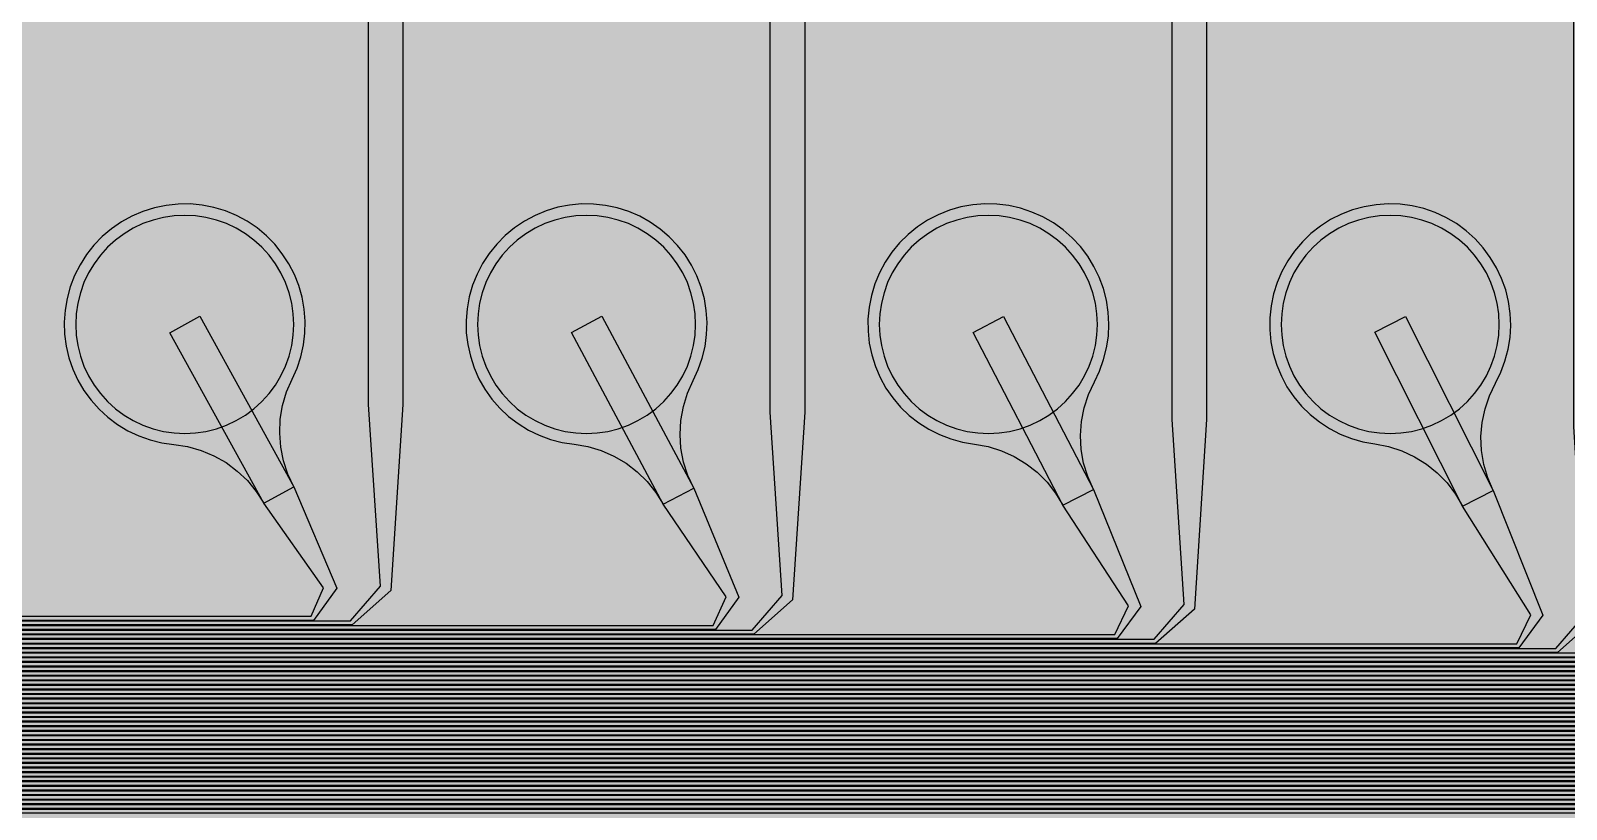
# Model space of a CAD drawing. Header units: metres. Extents: x -7231 to 10969, y -37556 to 1873.
# Drawn here: x 5872 to 7210, y -30203 to -29525 of the extents above; entities that cross this region are included whole.
import ezdxf

# ---------------------------------------------------------------- set-up
doc = ezdxf.new("R2010")
doc.units = ezdxf.units.M
for name, color, linetype in [('Metal1', 4, 'CONTINUOUS'), ('Metal2', 3, 'CONTINUOUS'), ('Polyimide', 7, 'CONTINUOUS'), ('Polyimide_Negative', 5, 'CONTINUOUS')]:
    doc.layers.add(name, color=color, linetype=linetype)

msp = doc.modelspace()

# ---------------------------------------------------------------- hatches: boundary and pattern name
at = {"layer": 'Polyimide'}
msp.add_hatch(color=7, dxfattribs=at).paths.add_polyline_path([(4065.7, -468), (4066.7, -502), (4068.5, -536), (4071.4, -570), (4075.5, -604), (4081, -638), (4088, -672), (4096.5, -706), (4106.6, -740), (4118.3, -774), (4131.6, -808), (4146.5, -842), (4162.9, -876), (4180.7, -910), (4199.8, -944), (4220.2, -978), (4241.7, -1012), (4264.2, -1046), (4287.5, -1080), (4311.5, -1114), (4336, -1148), (4360.9, -1182), (4385.9, -1216), (4410.9, -1250), (4435.7, -1284), (4460.2, -1318), (4484.2, -1352), (4507.5, -1385.9), (4530, -1419.9), (4551.5, -1453.9), (4571.9, -1487.9), (4591.1, -1521.9), (4608.9, -1555.9), (4625.3, -1589.9), (4640.1, -1623.9), (4653.4, -1657.9), (4665.1, -1691.9), (4675.2, -1725.9), (4683.7, -1759.9), (4690.7, -1793.9), (4696.2, -1827.9), (4700.3, -1861.9), (4703.2, -1895.9), (4705.1, -1929.9), (4706.1, -1963.9), (4706.4, -1997.9), (4706.5, -2031.9), (4706.5, -4793), (4710, -4838.4), (4720.2, -4882.7), (4737.1, -4925), (4760.1, -4964.2), (4788.9, -4999.5), (4822.6, -5030), (4860.5, -5055.1), (4901.8, -5074.2), (4901.8, -5074.2), (4970.7, -5105.2), (5034.7, -5145.3), (5092.8, -5193.5), (5143.8, -5249.2), (5186.9, -5311.2), (5221.2, -5378.4), (5246.2, -5449.7), (5261.4, -5523.7), (5266.5, -5599), (5261.4, -5674.3), (5246.2, -5748.3), (5221.2, -5819.6), (5186.9, -5886.8), (5143.8, -5948.8), (5092.8, -6004.5), (5034.7, -6052.7), (4970.7, -6092.8), (4901.8, -6123.8), (4860.5, -6142.9), (4822.6, -6168), (4788.9, -6198.5), (4760.1, -6233.8), (4737.1, -6273), (4720.2, -6315.3), (4710, -6359.6), (4706.5, -6405), (4706.5, -9221.5), (4710, -9266.9), (4720.2, -9311.2), (4737.1, -9353.5), (4760.1, -9392.7), (4788.9, -9428), (4822.6, -9458.5), (4860.5, -9483.6), (4901.8, -9502.7), (4970.7, -9533.7), (5034.7, -9573.8), (5092.8, -9622), (5143.8, -9677.7), (5186.9, -9739.7), (5221.2, -9806.9), (5246.2, -9878.2), (5261.4, -9952.2), (5266.5, -10027.5), (5261.4, -10102.8), (5246.2, -10176.8), (5221.2, -10248.1), (5186.9, -10315.3), (5143.8, -10377.3), (5092.8, -10433), (5034.7, -10481.2), (4970.7, -10521.3), (4901.8, -10552.3), (4860.5, -10571.4), (4822.6, -10596.5), (4788.9, -10627), (4760.1, -10662.3), (4737.1, -10701.5), (4720.2, -10743.8), (4710, -10788.1), (4706.5, -10833.5), (4706.5, -13650), (4710, -13695.4), (4720.2, -13739.7), (4737.1, -13782), (4760.1, -13821.2), (4788.9, -13856.5), (4822.6, -13887), (4860.5, -13912.1), (4901.8, -13931.2), (4970.7, -13962.2), (5034.7, -14002.2), (5092.8, -14050.5), (5143.8, -14106.2), (5186.9, -14168.2), (5221.2, -14235.4), (5246.2, -14306.7), (5261.4, -14380.7), (5266.5, -14456), (5261.4, -14531.3), (5246.2, -14605.3), (5221.2, -14676.5), (5186.9, -14743.8), (5143.8, -14805.8), (5092.8, -14861.5), (5034.7, -14909.7), (4970.7, -14949.8), (4901.8, -14980.8), (4860.5, -14999.9), (4822.6, -15025), (4788.9, -15055.5), (4760.1, -15090.8), (4737.1, -15130), (4720.2, -15172.3), (4710, -15216.6), (4706.5, -15262), (4706.5, -15456), (4720.9, -15750), (4764.1, -16041.3), (4835.7, -16326.8), (4934.9, -16604), (5060.7, -16870.2), (5212.1, -17122.7), (5387.5, -17359.2), (5585.2, -17577.3), (5803.3, -17775), (6039.8, -17950.4), (6292.3, -18101.8), (6558.4, -18227.6), (6835.6, -18326.8), (7121.2, -18398.3), (7412.4, -18441.5), (7706.5, -18456), (9969, -18456), (10047.4, -18459.8), (10125.1, -18471.4), (10201.2, -18490.4), (10275.2, -18516.9), (10346.1, -18550.5), (10413.5, -18590.8), (10476.5, -18637.6), (10534.7, -18690.3), (10587.4, -18748.5), (10634.2, -18811.5), (10674.5, -18878.9), (10708.1, -18949.8), (10734.6, -19023.8), (10753.6, -19099.9), (10765.2, -19177.6), (10769, -19256), (10769, -20895.8), (10730.2, -20951.4), (10694.6, -21009.1), (10662.2, -21068.6), (10633.2, -21129.9), (10607.6, -21192.7), (10585.5, -21256.7), (10566.9, -21322), (10552, -21388.1), (10540.8, -21455), (10533.4, -21522.3), (10529.6, -21590), (10529.6, -21657.8), (10533.4, -21725.5), (10540.8, -21792.9), (10552, -21859.7), (10566.9, -21925.9), (10585.5, -21991.1), (10607.6, -22055.2), (10633.2, -22117.9), (10662.2, -22179.2), (10694.6, -22238.7), (10730.2, -22296.4), (10769, -22352), (10769, -32454.2), (10728.7, -32510.5), (10691.7, -32568.9), (10658, -32629.3), (10627.8, -32691.6), (10601.2, -32755.4), (10578.2, -32820.7), (10558.9, -32887.1), (10543.4, -32954.5), (10531.8, -33022.7), (10524, -33091.4), (10520.1, -33160.5), (10520.1, -33229.7), (10524, -33298.8), (10531.8, -33367.5), (10543.4, -33435.7), (10558.9, -33503.1), (10578.2, -33569.5), (10601.2, -33634.8), (10627.8, -33698.6), (10658, -33760.8), (10691.7, -33821.3), (10728.7, -33879.7), (10769, -33936), (10769, -36556), (10765.2, -36634.4), (10753.6, -36712.1), (10734.6, -36788.2), (10708.1, -36862.1), (10674.5, -36933.1), (10634.2, -37000.5), (10587.4, -37063.5), (10534.7, -37121.7), (10476.5, -37174.4), (10413.5, -37221.2), (10346.1, -37261.5), (10275.2, -37295.1), (10201.2, -37321.6), (10125.1, -37340.6), (10047.4, -37352.1), (9969, -37356), (-6231, -37356), (-6309.4, -37352.1), (-6387.1, -37340.6), (-6463.2, -37321.6), (-6537.2, -37295.1), (-6608.1, -37261.5), (-6675.5, -37221.2), (-6738.5, -37174.4), (-6796.7, -37121.7), (-6849.4, -37063.5), (-6896.2, -37000.5), (-6936.5, -36933.1), (-6970.1, -36862.1), (-6996.6, -36788.2), (-7015.6, -36712.1), (-7027.2, -36634.4), (-7031, -36556), (-7031, -33936), (-6990.7, -33879.8), (-6953.7, -33821.3), (-6920, -33760.9), (-6889.8, -33698.6), (-6863.2, -33634.8), (-6840.2, -33569.5), (-6820.9, -33503.1), (-6805.4, -33435.7), (-6793.7, -33367.5), (-6785.9, -33298.8), (-6782, -33229.7), (-6782, -33160.5), (-6785.9, -33091.4), (-6793.7, -33022.7), (-6805.4, -32954.5), (-6820.9, -32887.1), (-6840.2, -32820.6), (-6863.2, -32755.4), (-6889.8, -32691.5), (-6920, -32629.3), (-6953.7, -32568.9), (-6990.7, -32510.4), (-7031, -32454.2), (-7031, -22364.8), (-6990.7, -22308.6), (-6953.7, -22250.1), (-6920, -22189.7), (-6889.8, -22127.5), (-6863.2, -22063.6), (-6840.2, -21998.4), (-6820.9, -21931.9), (-6805.4, -21864.5), (-6793.7, -21796.3), (-6785.9, -21727.6), (-6782, -21658.5), (-6782, -21589.3), (-6785.9, -21520.3), (-6793.7, -21451.5), (-6805.4, -21383.3), (-6820.9, -21315.9), (-6840.2, -21249.5), (-6863.2, -21184.2), (-6889.8, -21120.4), (-6920, -21058.1), (-6953.7, -20997.7), (-6990.7, -20939.3), (-7031, -20883), (-7031, -19256), (-7027.2, -19177.6), (-7015.6, -19099.9), (-6996.6, -19023.8), (-6970.1, -18949.8), (-6936.5, -18878.9), (-6896.2, -18811.5), (-6849.4, -18748.5), (-6796.7, -18690.3), (-6738.5, -18637.6), (-6675.5, -18590.8), (-6608.1, -18550.5), (-6537.2, -18516.9), (-6463.2, -18490.4), (-6387.1, -18471.4), (-6309.4, -18459.8), (-6231, -18456), (-3968.5, -18456), (-3674.4, -18441.5), (-3383.2, -18398.3), (-3097.6, -18326.8), (-2820.4, -18227.6), (-2554.3, -18101.8), (-2301.8, -17950.4), (-2065.3, -17775), (-1847.2, -17577.3), (-1649.5, -17359.2), (-1474.1, -17122.7), (-1322.7, -16870.2), (-1196.9, -16604), (-1097.7, -16326.8), (-1026.1, -16041.3), (-982.9, -15750), (-968.5, -15456), (-968.5, -15262), (-972, -15216.6), (-982.2, -15172.3), (-999.1, -15130), (-1022.1, -15090.8), (-1050.9, -15055.5), (-1084.6, -15025), (-1122.5, -14999.9), (-1163.8, -14980.8), (-1232.7, -14949.8), (-1296.7, -14909.7), (-1354.8, -14861.5), (-1405.8, -14805.8), (-1448.9, -14743.8), (-1483.2, -14676.5), (-1508.2, -14605.3), (-1523.4, -14531.3), (-1528.5, -14456), (-1523.4, -14380.7), (-1508.2, -14306.7), (-1483.2, -14235.4), (-1448.9, -14168.2), (-1405.8, -14106.2), (-1354.8, -14050.5), (-1296.7, -14002.2), (-1232.7, -13962.2), (-1163.8, -13931.2), (-1122.5, -13912.1), (-1084.6, -13887), (-1050.9, -13856.5), (-1022.1, -13821.2), (-999.1, -13782), (-982.2, -13739.7), (-972, -13695.4), (-968.5, -13650), (-968.5, -12309.6), (-972, -12264.3), (-982.2, -12219.9), (-999.1, -12177.7), (-1022.1, -12138.5), (-1050.9, -12103.2), (-1084.6, -12072.6), (-1122.5, -12047.5), (-1163.8, -12028.5), (-1232.7, -11997.4), (-1296.7, -11957.4), (-1354.8, -11909.1), (-1405.8, -11853.5), (-1448.9, -11791.5), (-1483.2, -11724.2), (-1508.2, -11653), (-1523.4, -11579), (-1528.5, -11503.7), (-1523.4, -11428.3), (-1508.2, -11354.4), (-1483.2, -11283.1), (-1448.9, -11215.9), (-1405.8, -11153.8), (-1354.8, -11098.2), (-1296.7, -11049.9), (-1232.7, -11009.9), (-1163.8, -10978.8), (-1122.5, -10959.8), (-1084.6, -10934.7), (-1050.9, -10904.1), (-1022.1, -10868.9), (-999.1, -10829.6), (-982.2, -10787.4), (-972, -10743), (-968.5, -10697.7), (-968.5, -9357.3), (-972, -9311.9), (-982.2, -9267.6), (-999.1, -9225.4), (-1022.1, -9186.1), (-1050.9, -9150.8), (-1084.6, -9120.3), (-1122.5, -9095.2), (-1163.8, -9076.2), (-1163.8, -9076.2), (-1232.7, -9045.1), (-1296.7, -9005.1), (-1354.8, -8956.8), (-1405.8, -8901.1), (-1448.9, -8839.1), (-1483.2, -8771.9), (-1508.2, -8700.6), (-1523.4, -8626.7), (-1528.5, -8551.3), (-1523.4, -8476), (-1508.2, -8402), (-1483.2, -8330.8), (-1448.9, -8263.5), (-1405.8, -8201.5), (-1354.8, -8145.9), (-1296.7, -8097.6), (-1232.7, -8057.6), (-1163.8, -8026.5), (-1163.8, -8026.5), (-1122.5, -8007.4), (-1084.6, -7982.4), (-1050.9, -7951.8), (-1022.1, -7916.5), (-999.1, -7877.3), (-982.2, -7835), (-972, -7790.7), (-968.5, -7745.4), (-968.5, -6405), (-972, -6359.6), (-982.2, -6315.3), (-999.1, -6273), (-1022.1, -6233.8), (-1050.9, -6198.5), (-1084.6, -6168), (-1122.5, -6142.9), (-1163.8, -6123.8), (-1163.8, -6123.8), (-1232.7, -6092.8), (-1296.7, -6052.7), (-1354.8, -6004.5), (-1405.8, -5948.8), (-1448.9, -5886.8), (-1483.2, -5819.6), (-1508.2, -5748.3), (-1523.4, -5674.3), (-1528.5, -5599), (-1523.4, -5523.7), (-1508.2, -5449.7), (-1483.2, -5378.4), (-1448.9, -5311.2), (-1405.8, -5249.2), (-1354.8, -5193.5), (-1296.7, -5145.3), (-1232.7, -5105.2), (-1163.8, -5074.2), (-1163.8, -5074.2), (-1122.5, -5055.1), (-1084.6, -5030), (-1050.9, -4999.5), (-1022.1, -4964.2), (-999.1, -4925), (-982.2, -4882.7), (-972, -4838.4), (-968.5, -4793), (-968.5, -2031.9), (-968.4, -1997.9), (-968.1, -1963.9), (-967.1, -1929.9), (-965.2, -1895.9), (-962.2, -1861.9), (-958, -1827.9), (-952.4, -1793.9), (-945.3, -1759.9), (-936.6, -1725.9), (-926.4, -1691.9), (-914.4, -1657.9), (-900.9, -1623.9), (-885.7, -1589.9), (-869.1, -1555.9), (-850.9, -1521.9), (-831.4, -1487.9), (-810.6, -1453.9), (-788.7, -1419.9), (-765.8, -1385.9), (-742.1, -1352), (-717.6, -1318), (-692.7, -1284), (-667.4, -1250), (-641.9, -1216), (-616.4, -1182), (-591.1, -1148), (-566.1, -1114), (-541.7, -1080), (-517.9, -1046), (-495, -1012), (-473.1, -978), (-452.4, -944), (-432.8, -910), (-414.7, -876), (-398, -842), (-382.9, -808), (-369.3, -774), (-357.4, -740), (-347.1, -706), (-338.4, -672), (-331.3, -638), (-325.7, -604), (-321.5, -570), (-318.6, -536), (-316.7, -502), (-315.7, -468), (-315.3, -434), (-315.2, -400), (-315.2, 401), (-315.2, 451), (-315.2, 1644), (-270.2, 1644), (-270, 1637.1), (-269.4, 1630.3), (-268.2, 1623.5), (-266.7, 1616.8), (-264.7, 1610.2), (-262.3, 1603.8), (-259.4, 1597.6), (-256.2, 1591.5), (-252.6, 1585.7), (-248.6, 1580.1), (-244.2, 1574.8), (-239.5, 1569.8), (-234.5, 1565.1), (-229.2, 1560.7), (-223.6, 1556.7), (-217.8, 1553.1), (-211.7, 1549.8), (-205.4, 1547), (-199, 1544.6), (-192.4, 1542.6), (-185.7, 1541), (-179, 1539.9), (-172.1, 1539.2), (-165.2, 1539), (-158.4, 1539.2), (-151.5, 1539.9), (-144.8, 1541), (-138.1, 1542.6), (-131.5, 1544.6), (-125.1, 1547), (-118.8, 1549.8), (-112.8, 1553.1), (-106.9, 1556.7), (-101.3, 1560.7), (-96, 1565.1), (-91, 1569.8), (-86.3, 1574.8), (-81.9, 1580.1), (-77.9, 1585.7), (-74.3, 1591.5), (-71.1, 1597.6), (-68.2, 1603.8), (-65.8, 1610.2), (-63.8, 1616.8), (-62.3, 1623.5), (-61.1, 1630.3), (-60.5, 1637.1), (-60.2, 1644), (1853, 1644), (1853, 1573), (3815.2, 1573), (3815.5, 1579.5), (3816.1, 1586.1), (3817.2, 1592.5), (3818.7, 1598.9), (3820.6, 1605.1), (3822.9, 1611.3), (3825.6, 1617.2), (3828.6, 1623), (3832.1, 1628.6), (3835.9, 1633.9), (3840.1, 1638.9), (3844.5, 1643.7), (3849.3, 1648.2), (3854.4, 1652.3), (3859.7, 1656.1), (3865.2, 1659.6), (3871, 1662.7), (3877, 1665.4), (3883.1, 1667.7), (3889.4, 1669.6), (3895.7, 1671.1), (3902.2, 1672.1), (3908.7, 1672.8), (3915.2, 1673), (3921.8, 1672.8), (3928.3, 1672.1), (3934.8, 1671.1), (3941.1, 1669.6), (3947.4, 1667.7), (3953.5, 1665.4), (3959.5, 1662.7), (3965.2, 1659.6), (3970.8, 1656.1), (3976.1, 1652.3), (3981.2, 1648.2), (3986, 1643.7), (3990.4, 1638.9), (3994.6, 1633.9), (3998.4, 1628.6), (4001.9, 1623), (4004.9, 1617.2), (4007.6, 1611.3), (4009.9, 1605.1), (4011.8, 1598.9), (4013.3, 1592.5), (4014.4, 1586.1), (4015, 1579.5), (4015.2, 1573), (4065.2, 1573), (4065.2, 451), (4065.2, 401), (4065.2, -400), (4065.3, -434), (4065.7, -468)])

# ---------------------------------------------------------------- linework, layer by layer
at = {"layer": 'Metal1'}
for points in [[(2416.8, -19211.9), (2416.8, -30170.3), (2445.7, -30199.2), (9418.8, -30199.2), (9447.8, -30170.3), (9447.8, -28863.7), (9418.8, -28834.8), (7610.8, -28834.8), (7576.7, -28805), (7566.5, -28662.5), (7566.5, -27931), (7596.5, -27931), (7596.5, -28662.5), (7586.3, -28801), (7612.2, -28831.2), (9420.2, -28831.2), (9451.2, -28862.3), (9451.2, -30171.7), (9420.2, -30202.7), (2444.3, -30202.7), (2413.2, -30171.7), (2413.2, -19211.9)], [(2424.8, -19211.9), (2424.8, -30162.3), (2453.7, -30191.2), (9410.8, -30191.2), (9439.8, -30162.3), (9439.8, -28871.7), (9410.8, -28842.7), (7260.8, -28842.7), (7226.7, -28813), (7216.5, -28668.9), (7216.5, -27931), (7246.5, -27931), (7246.5, -28668.9), (7236.3, -28809), (7262.2, -28839.2), (9412.2, -28839.2), (9443.3, -28870.3), (9443.3, -30163.7), (9412.2, -30194.7), (2452.3, -30194.7), (2421.2, -30163.7), (2421.2, -19211.9)], [(2432.8, -19211.9), (2432.8, -30154.3), (2461.7, -30183.2), (9402.8, -30183.2), (9431.8, -30154.3), (9431.8, -28879.7), (9402.8, -28850.7), (6910.8, -28850.7), (6876.7, -28821), (6866.5, -28675.3), (6866.5, -27931), (6896.5, -27931), (6896.5, -28675.3), (6886.3, -28817), (6912.2, -28847.2), (9404.2, -28847.2), (9435.2, -28878.3), (9435.2, -30155.7), (9404.2, -30186.8), (2460.3, -30186.8), (2429.2, -30155.7), (2429.2, -19211.9)], [(2440.8, -19211.9), (2440.8, -30146.3), (2469.7, -30175.2), (9394.8, -30175.2), (9423.8, -30146.3), (9423.8, -28887.7), (9394.8, -28858.8), (6560.8, -28858.8), (6526.8, -28829), (6516.5, -28681.7), (6516.5, -27931), (6546.5, -27931), (6546.5, -28681.7), (6536.2, -28825), (6562.2, -28855.2), (9396.2, -28855.2), (9427.3, -28886.3), (9427.3, -30147.7), (9396.2, -30178.7), (2468.3, -30178.7), (2437.2, -30147.7), (2437.2, -19211.9)], [(2448.7, -19211.9), (2448.7, -30138.3), (2477.7, -30167.2), (9386.8, -30167.2), (9415.8, -30138.3), (9415.8, -28895.7), (9386.8, -28866.8), (6210.8, -28866.8), (6176.8, -28837), (6166.5, -28688.1), (6166.5, -27931), (6196.5, -27931), (6196.5, -28688.1), (6186.2, -28833), (6212.2, -28863.2), (9388.2, -28863.2), (9419.2, -28894.3), (9419.2, -30139.7), (9388.2, -30170.7), (2476.3, -30170.7), (2445.2, -30139.7), (2445.2, -19211.9)], [(2456.7, -19211.9), (2456.7, -30130.3), (2485.7, -30159.2), (9378.8, -30159.2), (9407.8, -30130.3), (9407.8, -28903.7), (9378.8, -28874.7), (5860.8, -28874.7), (5826.8, -28844.9), (5816.5, -28694.5), (5816.5, -27931), (5846.5, -27931), (5846.5, -28694.5), (5836.2, -28841.1), (5862.2, -28871.2), (9380.2, -28871.2), (9411.3, -28902.3), (9411.3, -30131.7), (9380.2, -30162.7), (2484.3, -30162.7), (2453.2, -30131.7), (2453.2, -19211.9)], [(2464.7, -19211.9), (2464.7, -30122.3), (2493.7, -30151.2), (9370.8, -30151.2), (9399.8, -30122.3), (9399.8, -28911.7), (9370.8, -28882.7), (5510.8, -28882.7), (5476.8, -28852.9), (5466.5, -28700.9), (5466.5, -27931), (5496.5, -27931), (5496.5, -28700.9), (5486.2, -28849.1), (5512.2, -28879.2), (9372.2, -28879.2), (9403.2, -28910.3), (9403.2, -30123.7), (9372.2, -30154.8), (2492.3, -30154.8), (2461.2, -30123.7), (2461.2, -19211.9)], [(2472.7, -19211.9), (2472.7, -30114.3), (2501.7, -30143.2), (9362.8, -30143.2), (9391.8, -30114.3), (9391.8, -28919.7), (9362.8, -28890.8), (5160.8, -28890.8), (5126.9, -28860.9), (5116.5, -28707.3), (5116.5, -27931), (5146.5, -27931), (5146.5, -28707.3), (5136.1, -28857.1), (5162.2, -28887.2), (9364.2, -28887.2), (9395.3, -28918.3), (9395.3, -30115.7), (9364.2, -30146.7), (2500.3, -30146.7), (2469.2, -30115.7), (2469.2, -19211.9)], [(2480.7, -19211.9), (2480.7, -30106.3), (2509.7, -30135.2), (9354.8, -30135.2), (9383.8, -30106.3), (9383.8, -28927.7), (9354.8, -28898.8), (4810.8, -28898.8), (4776.9, -28868.9), (4766.5, -28713.7), (4766.5, -27931), (4796.5, -27931), (4796.5, -28713.7), (4786.1, -28865.1), (4812.2, -28895.2), (9356.2, -28895.2), (9387.2, -28926.3), (9387.2, -30107.7), (9356.2, -30138.7), (2508.3, -30138.7), (2477.2, -30107.7), (2477.2, -19211.9)], [(2488.7, -19211.9), (2488.7, -30098.3), (2517.7, -30127.2), (9346.8, -30127.2), (9375.8, -30098.3), (9375.8, -28935.7), (9346.8, -28906.7), (4460.8, -28906.7), (4426.9, -28876.9), (4416.5, -28720.1), (4416.5, -27931), (4446.5, -27931), (4446.5, -28720.1), (4436.1, -28873.1), (4462.2, -28903.2), (9348.2, -28903.2), (9379.3, -28934.3), (9379.3, -30099.7), (9348.2, -30130.7), (2516.3, -30130.7), (2485.2, -30099.7), (2485.2, -19211.9)], [(2496.7, -19211.9), (2496.7, -30090.3), (2525.7, -30119.2), (9338.8, -30119.2), (9367.8, -30090.3), (9367.8, -28943.7), (9338.8, -28914.7), (4110.8, -28914.7), (4076.9, -28884.9), (4066.5, -28726.5), (4066.5, -27931), (4096.5, -27931), (4096.5, -28726.5), (4086.1, -28881.1), (4112.2, -28911.2), (9340.2, -28911.2), (9371.2, -28942.3), (9371.2, -30091.7), (9340.2, -30122.8), (2524.3, -30122.8), (2493.2, -30091.7), (2493.2, -19211.9)], [(2504.7, -19211.9), (2504.7, -30082.3), (2533.7, -30111.2), (9330.8, -30111.2), (9359.8, -30082.3), (9359.8, -28951.7), (9330.8, -28922.8), (3760.8, -28922.8), (3726.9, -28892.9), (3716.5, -28732.9), (3716.5, -27931), (3746.5, -27931), (3746.5, -28732.9), (3736.1, -28889.1), (3762.2, -28919.2), (9332.2, -28919.2), (9363.3, -28950.3), (9363.3, -30083.7), (9332.2, -30114.7), (2532.3, -30114.7), (2501.2, -30083.7), (2501.2, -19211.9)], [(2512.7, -19211.9), (2512.7, -30074.3), (2541.7, -30103.2), (8950.8, -30103.2), (8977.1, -30073.2), (8966.5, -29902.1), (8966.5, -29041), (8996.5, -29041), (8996.5, -29902.1), (8985.9, -30076.8), (8952.2, -30106.7), (2540.3, -30106.7), (2509.2, -30075.7), (2509.2, -19211.9)], [(2520.7, -19211.9), (2520.7, -30066.3), (2549.7, -30095.2), (8600.8, -30095.2), (8627.1, -30065.2), (8616.5, -29895.7), (8616.5, -29041), (8646.5, -29041), (8646.5, -29895.7), (8635.9, -30068.8), (8602.2, -30098.7), (2548.3, -30098.7), (2517.2, -30067.7), (2517.2, -19211.9)], [(2528.7, -19211.9), (2528.7, -30058.3), (2557.7, -30087.2), (8250.8, -30087.2), (8277.1, -30057.2), (8266.5, -29889.3), (8266.5, -29041), (8296.5, -29041), (8296.5, -29889.3), (8285.9, -30060.8), (8252.2, -30090.8), (2556.3, -30090.8), (2525.2, -30059.7), (2525.2, -19211.9)], [(2536.7, -19211.9), (2536.7, -30050.3), (2565.7, -30079.2), (7900.8, -30079.2), (7927.1, -30049.2), (7916.5, -29882.9), (7916.5, -29041), (7946.5, -29041), (7946.5, -29882.9), (7935.9, -30052.8), (7902.2, -30082.8), (2564.3, -30082.8), (2533.2, -30051.7), (2533.2, -19211.9)], [(2544.7, -19211.9), (2544.7, -30042.3), (2573.7, -30071.2), (7550.8, -30071.2), (7577.1, -30041.2), (7566.5, -29876.5), (7566.5, -29041), (7596.5, -29041), (7596.5, -29876.5), (7585.9, -30044.8), (7552.2, -30074.7), (2572.3, -30074.7), (2541.2, -30043.7), (2541.2, -19211.9)], [(2552.7, -19211.9), (2552.7, -30034.3), (2581.7, -30063.2), (7200.8, -30063.2), (7227, -30033.2), (7216.5, -29870.1), (7216.5, -29041), (7246.5, -29041), (7246.5, -29870.1), (7236, -30036.8), (7202.2, -30066.7), (2580.3, -30066.7), (2549.2, -30035.7), (2549.2, -19211.9)], [(2560.7, -19211.9), (2560.7, -30026.3), (2589.7, -30055.2), (6850.8, -30055.2), (6877, -30025.1), (6866.5, -29863.7), (6866.5, -29041), (6896.5, -29041), (6896.5, -29863.7), (6886, -30028.9), (6852.2, -30058.8), (2588.3, -30058.8), (2557.2, -30027.7), (2557.2, -19211.9)], [(2568.7, -19211.9), (2568.7, -30018.3), (2597.7, -30047.2), (6500.8, -30047.2), (6527, -30017.1), (6516.5, -29857.3), (6516.5, -29041), (6546.5, -29041), (6546.5, -29857.3), (6536, -30020.9), (6502.2, -30050.8), (2596.3, -30050.8), (2565.2, -30019.7), (2565.2, -19211.9)], [(2576.7, -19211.9), (2576.7, -30010.3), (2605.7, -30039.2), (6150.8, -30039.2), (6177, -30009.1), (6166.5, -29850.9), (6166.5, -29041), (6196.5, -29041), (6196.5, -29850.9), (6186, -30012.9), (6152.2, -30042.7), (2604.3, -30042.7), (2573.2, -30011.7), (2573.2, -19211.9)]]:
    msp.add_lwpolyline(points, dxfattribs=at)
at = {"layer": 'Metal2'}
for points in [[(2412.7, -19211.9), (2412.7, -30174.3), (2441.7, -30203.2), (9422.8, -30203.2), (9451.8, -30174.3), (9451.8, -28859.7), (9422.8, -28830.7), (7944.2, -28830.7), (7887, -28817.1), (7865.9, -28801.6), (7745.9, -28681.6), (7767.1, -28660.4), (7887.1, -28780.4), (7899.5, -28798.4), (7944.8, -28827.2), (9424.2, -28827.2), (9455.2, -28858.3), (9455.2, -30175.7), (9424.2, -30206.8), (2440.3, -30206.8), (2409.2, -30175.7), (2409.2, -19211.9)], [(2420.7, -19211.9), (2420.7, -30166.3), (2449.7, -30195.2), (9414.8, -30195.2), (9443.8, -30166.3), (9443.8, -28867.7), (9414.8, -28838.8), (7602.2, -28838.8), (7545.7, -28824.2), (7515.9, -28801.6), (7395.9, -28681.6), (7417.1, -28660.4), (7537.1, -28780.4), (7556.9, -28807.4), (7602.8, -28835.2), (9416.2, -28835.2), (9447.2, -28866.3), (9447.2, -30167.7), (9416.2, -30198.7), (2448.3, -30198.7), (2417.2, -30167.7), (2417.2, -19211.9)], [(2428.7, -19211.9), (2428.7, -30158.3), (2457.7, -30187.2), (9406.8, -30187.2), (9435.8, -30158.3), (9435.8, -28875.7), (9406.8, -28846.8), (7260.2, -28846.8), (7204.2, -28831.4), (7165.9, -28801.6), (7045.9, -28681.6), (7067.1, -28660.4), (7187.1, -28780.4), (7214.4, -28816.2), (7260.8, -28843.2), (9408.2, -28843.2), (9439.2, -28874.3), (9439.2, -30159.7), (9408.2, -30190.7), (2456.3, -30190.7), (2425.2, -30159.7), (2425.2, -19211.9)], [(2436.7, -19211.9), (2436.7, -30150.3), (2465.7, -30179.2), (9398.8, -30179.2), (9427.8, -30150.3), (9427.8, -28883.7), (9398.8, -28854.7), (6877.3, -28854.7), (6822.7, -28837.4), (6798.7, -28814.3), (6694.6, -28680.2), (6718.4, -28661.8), (6822.4, -28795.9), (6835.9, -28821.2), (6878.1, -28851.2), (9400.2, -28851.2), (9431.2, -28882.3), (9431.2, -30151.7), (9400.2, -30182.7), (2464.3, -30182.7), (2433.2, -30151.7), (2433.2, -19211.9)], [(2444.7, -19211.9), (2444.7, -30142.3), (2473.7, -30171.2), (9390.8, -30171.2), (9419.8, -30142.3), (9419.8, -28891.7), (9390.8, -28862.7), (6527.3, -28862.7), (6473.5, -28844.5), (6445.7, -28816.2), (6344.5, -28679.9), (6368.5, -28662.1), (6469.8, -28798.3), (6486.2, -28829.4), (6528.1, -28859.2), (9392.2, -28859.2), (9423.2, -28890.3), (9423.2, -30143.7), (9392.2, -30174.8), (2472.3, -30174.8), (2441.2, -30143.7), (2441.2, -19211.9)], [(2452.7, -19211.9), (2452.7, -30134.3), (2481.7, -30163.2), (9382.8, -30163.2), (9411.8, -30134.3), (9411.8, -28899.7), (9382.8, -28870.8), (6177.3, -28870.8), (6124.2, -28851.6), (6092.8, -28817.9), (5994.3, -28679.7), (6018.7, -28662.3), (6117.3, -28800.5), (6136.4, -28837.5), (6178.1, -28867.2), (9384.2, -28867.2), (9415.2, -28898.3), (9415.2, -30135.7), (9384.2, -30166.7), (2480.3, -30166.7), (2449.2, -30135.7), (2449.2, -19211.9)], [(2460.7, -19211.9), (2460.7, -30126.3), (2489.7, -30155.2), (9374.8, -30155.2), (9403.8, -30126.3), (9403.8, -28907.7), (9374.8, -28878.8), (5827.3, -28878.8), (5774.9, -28858.8), (5740.1, -28819.5), (5644.1, -28679.5), (5668.9, -28662.5), (5764.8, -28802.5), (5786.6, -28845.7), (5828.1, -28875.2), (9376.2, -28875.2), (9407.2, -28906.3), (9407.2, -30127.7), (9376.2, -30158.7), (2488.3, -30158.7), (2457.2, -30127.7), (2457.2, -19211.9)], [(2468.7, -19211.9), (2468.7, -30118.3), (2497.7, -30147.2), (9366.8, -30147.2), (9395.8, -30118.3), (9395.8, -28915.7), (9366.8, -28886.7), (5477.3, -28886.7), (5425.5, -28866.2), (5387.4, -28820.9), (5294, -28679.3), (5319, -28662.7), (5412.5, -28804.4), (5436.9, -28853.8), (5478.2, -28883.2), (9368.2, -28883.2), (9399.2, -28914.3), (9399.2, -30119.7), (9368.2, -30150.7), (2496.3, -30150.7), (2465.2, -30119.7), (2465.2, -19211.9)], [(2476.7, -19211.9), (2476.7, -30110.3), (2505.7, -30139.2), (9358.8, -30139.2), (9387.8, -30110.3), (9387.8, -28923.7), (9358.8, -28894.7), (5127.3, -28894.7), (5076.1, -28873.5), (5034.9, -28822.2), (4943.8, -28679.1), (4969.2, -28662.9), (5060.2, -28806.1), (5087.1, -28861.8), (5128.2, -28891.2), (9360.2, -28891.2), (9391.2, -28922.3), (9391.2, -30111.7), (9360.2, -30142.8), (2504.3, -30142.8), (2473.2, -30111.7), (2473.2, -19211.9)], [(2484.7, -19211.9), (2484.7, -30102.3), (2513.7, -30131.2), (9350.8, -30131.2), (9379.8, -30102.3), (9379.8, -28931.7), (9350.8, -28902.8), (4777.3, -28902.8), (4726.7, -28881), (4682.5, -28823.5), (4593.7, -28678.8), (4619.3, -28663.2), (4708.1, -28807.8), (4737.3, -28869.9), (4778.2, -28899.2), (9352.2, -28899.2), (9383.2, -28930.3), (9383.2, -30103.7), (9352.2, -30134.7), (2512.3, -30134.7), (2481.2, -30103.7), (2481.2, -19211.9)], [(2492.7, -19211.9), (2492.7, -30094.3), (2521.7, -30123.2), (9342.8, -30123.2), (9371.8, -30094.3), (9371.8, -28939.7), (9342.8, -28910.8), (4427.2, -28910.8), (4377.3, -28888.4), (4330.2, -28824.6), (4243.6, -28678.7), (4269.4, -28663.3), (4356, -28809.3), (4387.6, -28878), (4428.2, -28907.2), (9344.2, -28907.2), (9375.2, -28938.3), (9375.2, -30095.7), (9344.2, -30126.7), (2520.3, -30126.7), (2489.2, -30095.7), (2489.2, -19211.9)], [(2500.7, -19211.9), (2500.7, -30086.3), (2529.7, -30115.2), (9334.8, -30115.2), (9363.8, -30086.3), (9363.8, -28947.7), (9334.8, -28918.7), (4077.2, -28918.7), (4027.8, -28896), (3978, -28825.6), (3893.5, -28678.5), (3919.5, -28663.5), (4004, -28810.7), (4037.8, -28886), (4078.2, -28915.2), (9336.2, -28915.2), (9367.2, -28946.3), (9367.2, -30087.7), (9336.2, -30118.7), (2528.3, -30118.7), (2497.2, -30087.7), (2497.2, -19211.9)], [(2508.7, -19211.9), (2508.7, -30078.3), (2537.7, -30107.2), (9326.8, -30107.2), (9355.8, -30078.3), (9355.8, -28955.7), (9326.8, -28926.7), (3727.2, -28926.7), (3678.3, -28903.5), (3625.9, -28826.6), (3543.4, -28678.3), (3569.6, -28663.7), (3652.1, -28812), (3688, -28894), (3728.2, -28923.2), (9328.2, -28923.2), (9359.2, -28954.3), (9359.2, -30079.7), (9328.2, -30110.8), (2536.3, -30110.8), (2505.2, -30079.7), (2505.2, -19211.9)], [(2516.7, -19211.9), (2516.7, -30070.3), (2545.7, -30099.2), (8916.8, -30099.2), (8930.8, -30073.2), (8863.9, -29948.3), (8792.8, -29787.1), (8820.2, -29774.9), (8891.4, -29936.2), (8940.4, -30073.9), (8918.7, -30102.8), (2544.3, -30102.8), (2513.2, -30071.7), (2513.2, -19211.9)], [(2524.7, -19211.9), (2524.7, -30062.3), (2553.7, -30091.2), (8566.8, -30091.2), (8580.5, -30065.3), (8514, -29944.3), (8442.8, -29787.2), (8470.2, -29774.8), (8541.3, -29932), (8590.2, -30066), (8568.7, -30094.7), (2552.3, -30094.7), (2521.2, -30063.7), (2521.2, -19211.9)], [(2532.7, -19211.9), (2532.7, -30054.3), (2561.7, -30083.2), (8216.8, -30083.2), (8230.2, -30057.5), (8164.4, -29941.2), (8092.9, -29787.3), (8120.1, -29774.7), (8191.6, -29928.6), (8240, -30058.1), (8218.7, -30086.7), (2560.3, -30086.7), (2529.2, -30055.7), (2529.2, -19211.9)], [(2540.7, -19211.9), (2540.7, -30046.3), (2569.7, -30075.2), (7866.7, -30075.2), (7879.8, -30049.6), (7816, -29940.6), (7743, -29787.5), (7770, -29774.5), (7843.1, -29927.7), (7889.8, -30050.2), (7868.7, -30078.8), (2568.3, -30078.8), (2537.2, -30047.7), (2537.2, -19211.9)], [(2548.7, -19211.9), (2548.7, -30038.3), (2577.7, -30067.2), (7516.7, -30067.2), (7529.4, -30041.8), (7467.7, -29940), (7393, -29787.6), (7420, -29774.4), (7494.7, -29926.8), (7539.6, -30042.3), (7518.7, -30070.8), (2576.3, -30070.8), (2545.2, -30039.7), (2545.2, -19211.9)], [(2556.7, -19211.9), (2556.7, -30030.3), (2585.7, -30059.2), (7166.7, -30059.2), (7178.9, -30034), (7119.5, -29939.3), (7043.1, -29787.8), (7069.9, -29774.2), (7146.3, -29925.8), (7189.5, -30034.4), (7168.7, -30062.7), (2584.3, -30062.7), (2553.2, -30031.7), (2553.2, -19211.9)], [(2564.7, -19211.9), (2564.7, -30022.3), (2593.7, -30051.2), (6816.7, -30051.2), (6828.5, -30026.2), (6771.4, -29938.5), (6693.2, -29787.9), (6719.8, -29774.1), (6798, -29924.7), (6839.3, -30026.6), (6818.7, -30054.7), (2592.3, -30054.7), (2561.2, -30023.7), (2561.2, -19211.9)], [(2572.7, -19211.9), (2572.7, -30014.3), (2601.7, -30043.2), (6466.7, -30043.2), (6478, -30018.4), (6423.3, -29937.7), (6343.3, -29788.1), (6369.7, -29773.9), (6449.8, -29923.6), (6489.2, -30018.7), (6468.7, -30046.7), (2600.3, -30046.7), (2569.2, -30015.7), (2569.2, -19211.9)], [(2580.7, -19211.9), (2580.7, -30006.3), (2609.7, -30035.2), (6116.7, -30035.2), (6127.4, -30010.6), (6075.3, -29936.8), (5993.4, -29788.2), (6019.6, -29773.8), (6101.6, -29922.4), (6139, -30010.8), (6118.7, -30038.8), (2608.3, -30038.8), (2577.2, -30007.7), (2577.2, -19211.9)]]:
    msp.add_lwpolyline(points, dxfattribs=at)
for points in [[(6101.6, -29922.4), (6096.4, -29911.3), (6092.5, -29899.8), (6090.1, -29887.8), (6089.2, -29875.7), (6089.7, -29863.5), (6091.7, -29851.5), (6095.2, -29839.8), (6100.1, -29828.7), (6104.3, -29819.1), (6107.7, -29809.2), (6110, -29798.9), (6111.2, -29788.5), (6111.5, -29778.1), (6110.6, -29767.6), (6108.8, -29757.3), (6105.9, -29747.2), (6102.1, -29737.5), (6097.2, -29728.2), (6091.5, -29719.4), (6085, -29711.2), (6077.6, -29703.7), (6069.6, -29697), (6060.9, -29691.2), (6051.6, -29686.2), (6042, -29682.2), (6031.9, -29679.1), (6021.7, -29677.1), (6011.2, -29676.1), (6000.8, -29676.2), (5990.3, -29677.3), (5980.1, -29679.4), (5970.1, -29682.5), (5960.4, -29686.6), (5951.3, -29691.7), (5942.6, -29697.7), (5934.6, -29704.4), (5927.4, -29712), (5920.9, -29720.2), (5915.3, -29729), (5910.5, -29738.4), (5906.8, -29748.2), (5904, -29758.3), (5902.2, -29768.6), (5901.5, -29779.1), (5901.8, -29789.5), (5903.2, -29799.9), (5905.6, -29810.1), (5909, -29820), (5913.4, -29829.6), (5918.7, -29838.6), (5924.9, -29847.1), (5931.9, -29854.9), (5939.6, -29861.9), (5948, -29868.2), (5957, -29873.6), (5966.5, -29878.1), (5976.4, -29881.6), (5986.5, -29884.1), (5996.9, -29885.6), (6008.9, -29887.4), (6020.7, -29890.7), (6031.9, -29895.4), (6042.5, -29901.4), (6052.3, -29908.7), (6061.1, -29917.1), (6068.8, -29926.6), (6075.3, -29936.8), (6101.6, -29922.4)], [(6449.8, -29923.6), (6444.7, -29912.5), (6441, -29900.9), (6438.7, -29888.9), (6437.9, -29876.8), (6438.6, -29864.6), (6440.8, -29852.6), (6444.4, -29841), (6449.4, -29829.9), (6453.8, -29820.4), (6457.3, -29810.5), (6459.7, -29800.3), (6461.1, -29789.9), (6461.5, -29779.4), (6460.8, -29769), (6459.1, -29758.6), (6456.3, -29748.5), (6452.6, -29738.7), (6447.9, -29729.3), (6442.3, -29720.5), (6435.8, -29712.2), (6428.6, -29704.7), (6420.6, -29697.9), (6412, -29691.9), (6402.9, -29686.8), (6393.2, -29682.6), (6383.3, -29679.5), (6373, -29677.3), (6362.6, -29676.2), (6352.1, -29676.1), (6341.7, -29677.1), (6331.4, -29679), (6321.3, -29682.1), (6311.7, -29686.1), (6302.4, -29691), (6293.7, -29696.8), (6285.6, -29703.5), (6278.3, -29711), (6271.7, -29719.1), (6265.9, -29727.9), (6261.1, -29737.2), (6257.2, -29746.9), (6254.3, -29757), (6252.4, -29767.3), (6251.6, -29777.7), (6251.7, -29788.2), (6253, -29798.6), (6255.3, -29808.8), (6258.5, -29818.8), (6262.8, -29828.4), (6268, -29837.5), (6274, -29846), (6280.9, -29853.9), (6288.6, -29861.1), (6296.9, -29867.4), (6305.8, -29873), (6315.2, -29877.5), (6325.1, -29881.2), (6335.2, -29883.8), (6345.6, -29885.4), (6357.6, -29887.4), (6369.3, -29890.9), (6380.4, -29895.7), (6390.9, -29901.9), (6400.6, -29909.3), (6409.3, -29917.8), (6416.9, -29927.3), (6423.3, -29937.7), (6449.8, -29923.6)], [(6798, -29924.7), (6793.1, -29913.6), (6789.5, -29901.9), (6787.4, -29889.9), (6786.8, -29877.8), (6787.6, -29865.6), (6789.9, -29853.6), (6793.7, -29842.1), (6798.8, -29831), (6803.4, -29821.6), (6806.9, -29811.7), (6809.5, -29801.5), (6811, -29791.2), (6811.5, -29780.7), (6810.9, -29770.2), (6809.4, -29759.9), (6806.7, -29749.7), (6803.1, -29739.9), (6798.5, -29730.5), (6793, -29721.5), (6786.7, -29713.2), (6779.5, -29705.6), (6771.6, -29698.7), (6763.1, -29692.6), (6754, -29687.4), (6744.5, -29683.1), (6734.5, -29679.8), (6724.3, -29677.5), (6713.9, -29676.3), (6703.4, -29676), (6693, -29676.9), (6682.6, -29678.7), (6672.6, -29681.6), (6662.8, -29685.5), (6653.5, -29690.3), (6644.8, -29696.1), (6636.6, -29702.6), (6629.1, -29710), (6622.4, -29718.1), (6616.6, -29726.8), (6611.6, -29736), (6607.6, -29745.7), (6604.6, -29755.7), (6602.6, -29766), (6601.6, -29776.4), (6601.7, -29786.9), (6602.8, -29797.3), (6604.9, -29807.6), (6608.1, -29817.6), (6612.2, -29827.2), (6617.3, -29836.4), (6623.3, -29845), (6630, -29853), (6637.6, -29860.2), (6645.8, -29866.7), (6654.7, -29872.3), (6664, -29877), (6673.8, -29880.8), (6683.9, -29883.5), (6694.3, -29885.3), (6706.3, -29887.4), (6717.9, -29891), (6729, -29896), (6739.5, -29902.3), (6749, -29909.8), (6757.6, -29918.5), (6765.1, -29928.1), (6771.4, -29938.5), (6798, -29924.7)], [(7146.3, -29925.8), (7141.5, -29914.6), (7138.1, -29902.9), (7136.1, -29890.9), (7135.6, -29878.7), (7136.6, -29866.5), (7139.1, -29854.6), (7143, -29843.1), (7148.2, -29832.1), (7152.9, -29822.7), (7156.5, -29812.9), (7159.2, -29802.7), (7160.9, -29792.4), (7161.5, -29781.9), (7161.1, -29771.5), (7159.6, -29761.1), (7157.1, -29750.9), (7153.6, -29741), (7149.1, -29731.6), (7143.7, -29722.6), (7137.5, -29714.2), (7130.4, -29706.4), (7122.6, -29699.4), (7114.2, -29693.2), (7105.1, -29687.9), (7095.6, -29683.6), (7085.7, -29680.1), (7075.5, -29677.7), (7065.1, -29676.4), (7054.6, -29676), (7044.2, -29676.7), (7033.8, -29678.5), (7023.7, -29681.2), (7014, -29685), (7004.6, -29689.7), (6995.8, -29695.4), (6987.5, -29701.8), (6980, -29709.1), (6973.2, -29717.1), (6967.2, -29725.7), (6962.2, -29734.9), (6958, -29744.5), (6954.9, -29754.5), (6952.8, -29764.8), (6951.7, -29775.2), (6951.6, -29785.7), (6952.6, -29796.1), (6954.6, -29806.4), (6957.7, -29816.4), (6961.7, -29826.1), (6966.6, -29835.3), (6972.5, -29844), (6979.2, -29852.1), (6986.7, -29859.4), (6994.8, -29866), (7003.6, -29871.7), (7012.9, -29876.5), (7022.7, -29880.4), (7032.7, -29883.3), (7043, -29885.1), (7055, -29887.4), (7066.6, -29891.2), (7077.7, -29896.3), (7088, -29902.7), (7097.5, -29910.3), (7106, -29919.1), (7113.4, -29928.8), (7119.5, -29939.3), (7146.3, -29925.8)]]:
    msp.add_lwpolyline(points, close=True, dxfattribs=at)
at = {"layer": 'Polyimide_Negative'}
for points in [[(6101.5, -29781), (6101, -29771.7), (6099.7, -29762.5), (6097.4, -29753.4), (6094.3, -29744.6), (6090.3, -29736.2), (6085.5, -29728.2), (6079.9, -29720.7), (6073.7, -29713.8), (6066.8, -29707.6), (6059.3, -29702), (6051.3, -29697.2), (6042.9, -29693.2), (6034.1, -29690.1), (6025, -29687.8), (6015.8, -29686.5), (6006.5, -29686), (5997.2, -29686.5), (5988, -29687.8), (5978.9, -29690.1), (5970.1, -29693.2), (5961.7, -29697.2), (5953.7, -29702), (5946.2, -29707.6), (5939.3, -29713.8), (5933.1, -29720.7), (5927.5, -29728.2), (5922.7, -29736.2), (5918.7, -29744.6), (5915.6, -29753.4), (5913.3, -29762.5), (5912, -29771.7), (5911.5, -29781), (5912, -29790.3), (5913.3, -29799.5), (5915.6, -29808.6), (5918.7, -29817.4), (5922.7, -29825.8), (5927.5, -29833.8), (5933.1, -29841.3), (5939.3, -29848.2), (5946.2, -29854.4), (5953.7, -29860), (5961.7, -29864.8), (5970.1, -29868.8), (5978.9, -29871.9), (5988, -29874.2), (5997.2, -29875.5), (6006.5, -29876), (6015.8, -29875.5), (6025, -29874.2), (6034.1, -29871.9), (6042.9, -29868.8), (6051.3, -29864.8), (6059.3, -29860), (6066.8, -29854.4), (6073.7, -29848.2), (6079.9, -29841.3), (6085.5, -29833.8), (6090.3, -29825.8), (6094.3, -29817.4), (6097.4, -29808.6), (6099.7, -29799.5), (6101, -29790.3), (6101.5, -29781)], [(6451.5, -29781), (6451, -29771.7), (6449.7, -29762.5), (6447.4, -29753.4), (6444.3, -29744.6), (6440.3, -29736.2), (6435.5, -29728.2), (6429.9, -29720.7), (6423.7, -29713.8), (6416.8, -29707.6), (6409.3, -29702), (6401.3, -29697.2), (6392.9, -29693.2), (6384.1, -29690.1), (6375, -29687.8), (6365.8, -29686.5), (6356.5, -29686), (6347.2, -29686.5), (6338, -29687.8), (6328.9, -29690.1), (6320.1, -29693.2), (6311.7, -29697.2), (6303.7, -29702), (6296.2, -29707.6), (6289.3, -29713.8), (6283.1, -29720.7), (6277.5, -29728.2), (6272.7, -29736.2), (6268.7, -29744.6), (6265.6, -29753.4), (6263.3, -29762.5), (6262, -29771.7), (6261.5, -29781), (6262, -29790.3), (6263.3, -29799.5), (6265.6, -29808.6), (6268.7, -29817.4), (6272.7, -29825.8), (6277.5, -29833.8), (6283.1, -29841.3), (6289.3, -29848.2), (6296.2, -29854.4), (6303.7, -29860), (6311.7, -29864.8), (6320.1, -29868.8), (6328.9, -29871.9), (6338, -29874.2), (6347.2, -29875.5), (6356.5, -29876), (6365.8, -29875.5), (6375, -29874.2), (6384.1, -29871.9), (6392.9, -29868.8), (6401.3, -29864.8), (6409.3, -29860), (6416.8, -29854.4), (6423.7, -29848.2), (6429.9, -29841.3), (6435.5, -29833.8), (6440.3, -29825.8), (6444.3, -29817.4), (6447.4, -29808.6), (6449.7, -29799.5), (6451, -29790.3), (6451.5, -29781)], [(6801.5, -29781), (6801, -29771.7), (6799.7, -29762.5), (6797.4, -29753.4), (6794.3, -29744.6), (6790.3, -29736.2), (6785.5, -29728.2), (6779.9, -29720.7), (6773.7, -29713.8), (6766.8, -29707.6), (6759.3, -29702), (6751.3, -29697.2), (6742.9, -29693.2), (6734.1, -29690.1), (6725, -29687.8), (6715.8, -29686.5), (6706.5, -29686), (6697.2, -29686.5), (6688, -29687.8), (6678.9, -29690.1), (6670.1, -29693.2), (6661.7, -29697.2), (6653.7, -29702), (6646.2, -29707.6), (6639.3, -29713.8), (6633.1, -29720.7), (6627.5, -29728.2), (6622.7, -29736.2), (6618.7, -29744.6), (6615.6, -29753.4), (6613.3, -29762.5), (6612, -29771.7), (6611.5, -29781), (6612, -29790.3), (6613.3, -29799.5), (6615.6, -29808.6), (6618.7, -29817.4), (6622.7, -29825.8), (6627.5, -29833.8), (6633.1, -29841.3), (6639.3, -29848.2), (6646.2, -29854.4), (6653.7, -29860), (6661.7, -29864.8), (6670.1, -29868.8), (6678.9, -29871.9), (6688, -29874.2), (6697.2, -29875.5), (6706.5, -29876), (6715.8, -29875.5), (6725, -29874.2), (6734.1, -29871.9), (6742.9, -29868.8), (6751.3, -29864.8), (6759.3, -29860), (6766.8, -29854.4), (6773.7, -29848.2), (6779.9, -29841.3), (6785.5, -29833.8), (6790.3, -29825.8), (6794.3, -29817.4), (6797.4, -29808.6), (6799.7, -29799.5), (6801, -29790.3), (6801.5, -29781)], [(7151.5, -29781), (7151, -29771.7), (7149.7, -29762.5), (7147.4, -29753.4), (7144.3, -29744.6), (7140.3, -29736.2), (7135.5, -29728.2), (7129.9, -29720.7), (7123.7, -29713.8), (7116.8, -29707.6), (7109.3, -29702), (7101.3, -29697.2), (7092.9, -29693.2), (7084.1, -29690.1), (7075, -29687.8), (7065.8, -29686.5), (7056.5, -29686), (7047.2, -29686.5), (7038, -29687.8), (7028.9, -29690.1), (7020.1, -29693.2), (7011.7, -29697.2), (7003.7, -29702), (6996.2, -29707.6), (6989.3, -29713.8), (6983.1, -29720.7), (6977.5, -29728.2), (6972.7, -29736.2), (6968.7, -29744.6), (6965.6, -29753.4), (6963.3, -29762.5), (6962, -29771.7), (6961.5, -29781), (6962, -29790.3), (6963.3, -29799.5), (6965.6, -29808.6), (6968.7, -29817.4), (6972.7, -29825.8), (6977.5, -29833.8), (6983.1, -29841.3), (6989.3, -29848.2), (6996.2, -29854.4), (7003.7, -29860), (7011.7, -29864.8), (7020.1, -29868.8), (7028.9, -29871.9), (7038, -29874.2), (7047.2, -29875.5), (7056.5, -29876), (7065.8, -29875.5), (7075, -29874.2), (7084.1, -29871.9), (7092.9, -29868.8), (7101.3, -29864.8), (7109.3, -29860), (7116.8, -29854.4), (7123.7, -29848.2), (7129.9, -29841.3), (7135.5, -29833.8), (7140.3, -29825.8), (7144.3, -29817.4), (7147.4, -29808.6), (7149.7, -29799.5), (7151, -29790.3), (7151.5, -29781)]]:
    msp.add_lwpolyline(points, close=True, dxfattribs=at)

doc.saveas('drawing.dxf')
